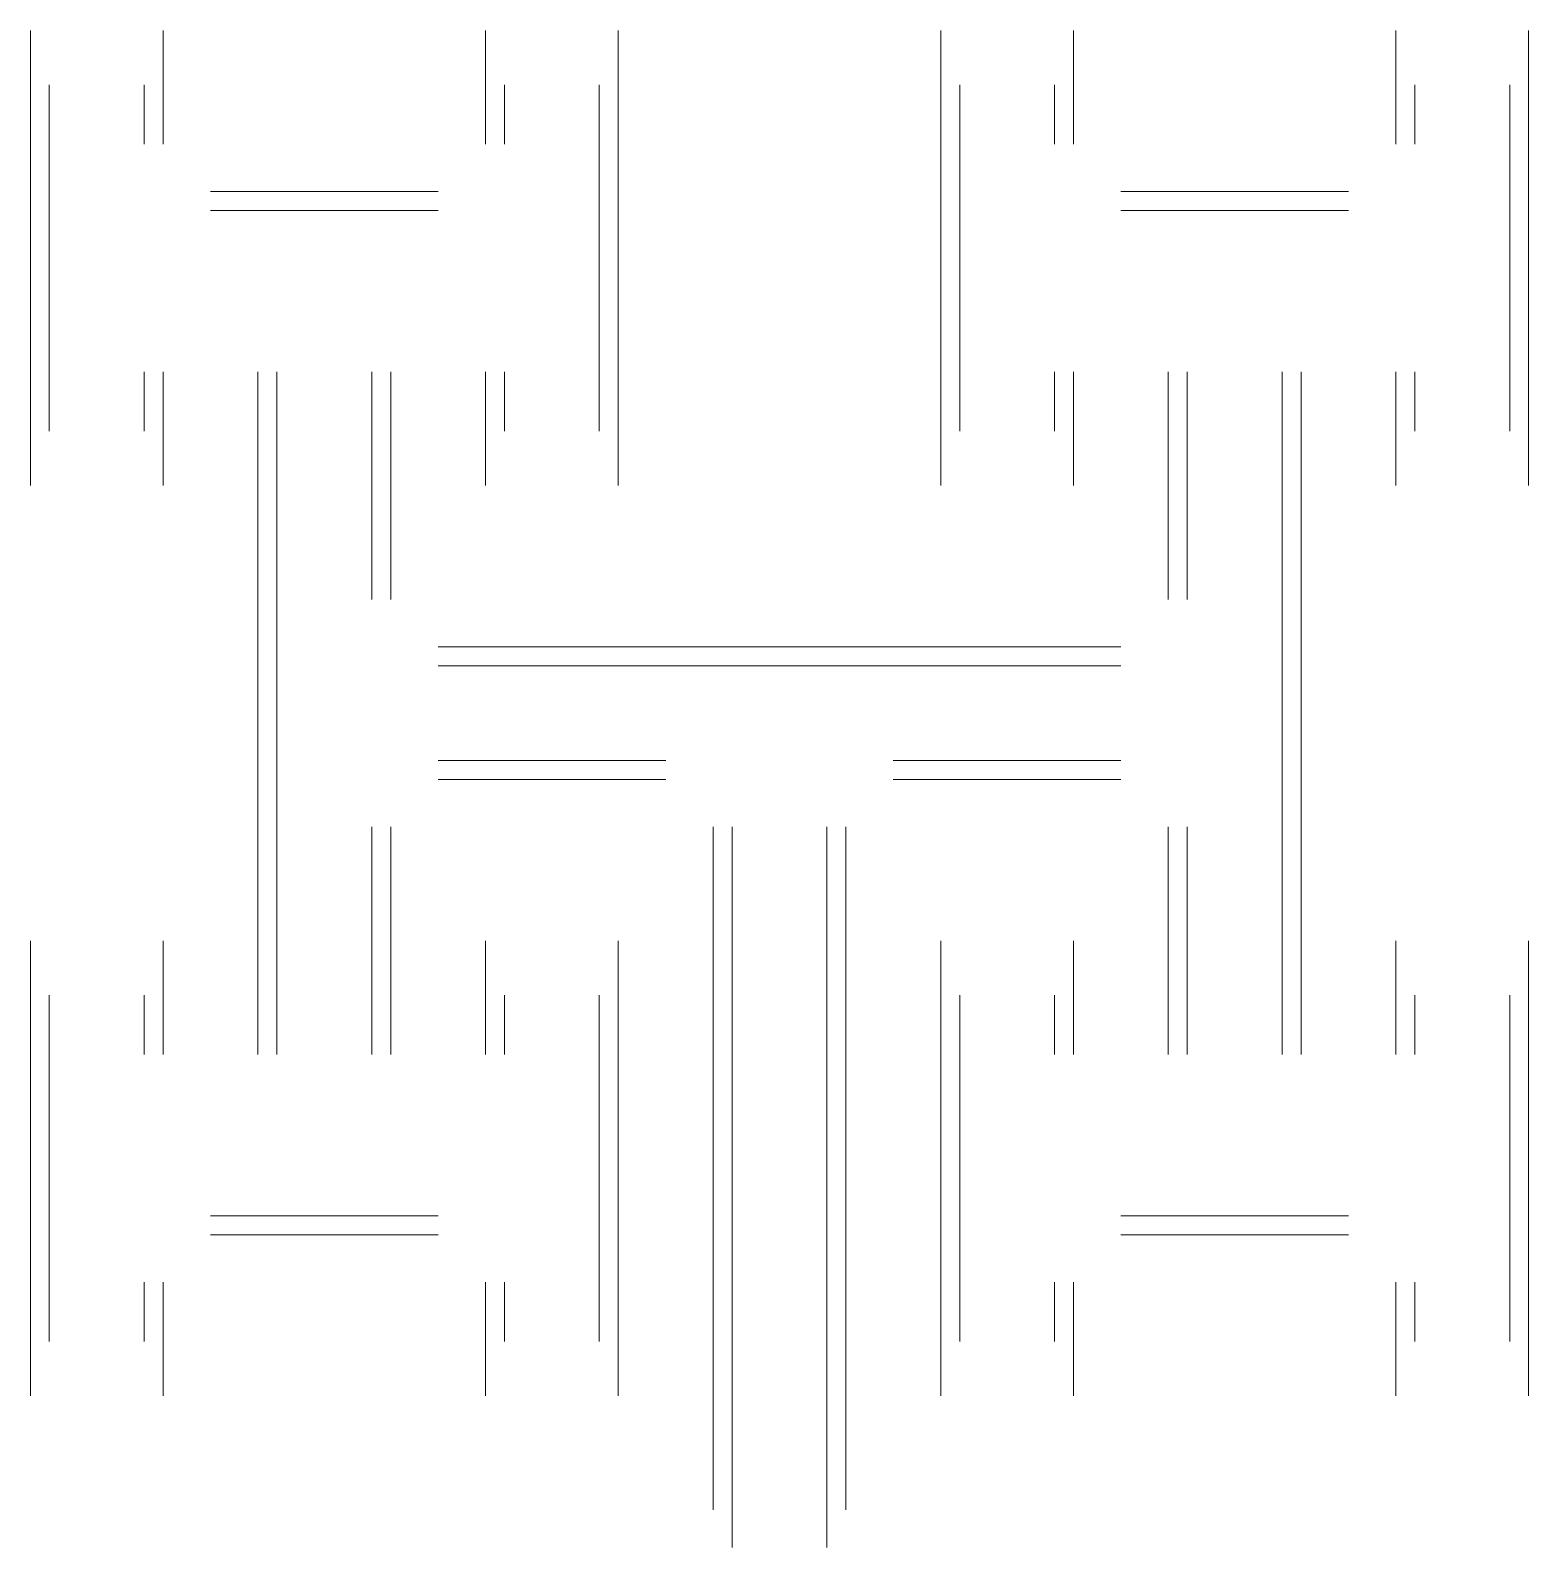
# Model space of a CAD drawing. Header units: millimetres. Extents: x -39.5 to 39.5, y -44 to 36.
import ezdxf

# ---------------------------------------------------------------- set-up
doc = ezdxf.new("R2010")
doc.units = ezdxf.units.MM
doc.layers.add('VectorLines_Heavy_0p003mm', color=1, linetype='CONTINUOUS', lineweight=0, true_color=0xff0000)

msp = doc.modelspace()

# ---------------------------------------------------------------- linework, layer by layer
at = {"layer": 'VectorLines_Heavy_0p003mm'}
for p, q in [((-39.5, 36), (-39.5, 12)), ((32.5, 36), (32.5, 30)), ((39.5, 36), (39.5, 12)), ((-32.5, 30), (-32.5, 36)), ((-15.5, 36), (-15.5, 30)), ((-8.5, 36), (-8.5, 12)), ((8.5, 36), (8.5, 12)), ((15.5, 30), (15.5, 36)), ((-38.5, 33.128), (-38.5, 14.872)), ((-33.5, 30), (-33.5, 33.128)), ((-14.5, 33.128), (-14.5, 30)), ((-9.5, 33.128), (-9.5, 14.872)), ((9.5, 33.128), (9.5, 14.872)), ((14.5, 30), (14.5, 33.128)), ((33.5, 33.128), (33.5, 30)), ((38.5, 33.128), (38.5, 14.872)), ((-18, 27.5), (-30, 27.5)), ((18, 27.5), (30, 27.5)), ((-18, 26.5), (-30, 26.5)), ((18, 26.5), (30, 26.5)), ((-33.5, 18), (-33.5, 14.872)), ((-32.5, 18), (-32.5, 12)), ((-27.5, -18), (-27.5, 18)), ((-26.5, -18), (-26.5, 18)), ((-21.5, 6), (-21.5, 18)), ((-20.5, 6), (-20.5, 18)), ((-15.5, 18), (-15.5, 12)), ((-14.5, 18), (-14.5, 14.872)), ((14.5, 18), (14.5, 14.872)), ((15.5, 18), (15.5, 12)), ((20.5, 6), (20.5, 18)), ((21.5, 6), (21.5, 18)), ((26.5, 18), (26.5, -18)), ((27.5, 18), (27.5, -18)), ((32.5, 18), (32.5, 12)), ((33.5, 18), (33.5, 14.872)), ((-18, 3.5), (18, 3.5)), ((-18, 2.5), (18, 2.5)), ((-18, -2.5), (-6, -2.5)), ((6, -2.5), (18, -2.5)), ((-18, -3.5), (-6, -3.5)), ((6, -3.5), (18, -3.5)), ((-21.5, -18), (-21.5, -6)), ((-20.5, -18), (-20.5, -6)), ((-3.5, -6), (-3.5, -42)), ((-2.5, -6), (-2.5, -44)), ((2.5, -6), (2.5, -44)), ((3.5, -6), (3.5, -42)), ((20.5, -6), (20.5, -18)), ((21.5, -6), (21.5, -18)), ((-39.5, -12), (-39.5, -36)), ((-32.5, -12), (-32.5, -18)), ((-15.5, -12), (-15.5, -18)), ((-8.5, -12), (-8.5, -36)), ((32.5, -12), (32.5, -18)), ((8.5, -12), (8.5, -36)), ((15.5, -12), (15.5, -18)), ((39.5, -12), (39.5, -36)), ((-38.5, -14.872), (-38.5, -33.128)), ((-33.5, -14.872), (-33.5, -18)), ((-14.5, -14.872), (-14.5, -18)), ((-9.5, -14.872), (-9.5, -33.128)), ((9.5, -14.872), (9.5, -33.128)), ((14.5, -14.872), (14.5, -18)), ((33.5, -14.872), (33.5, -18)), ((38.5, -14.872), (38.5, -33.128)), ((-18, -26.5), (-30, -26.5)), ((18, -26.5), (30, -26.5)), ((-18, -27.5), (-30, -27.5)), ((18, -27.5), (30, -27.5)), ((-33.5, -33.128), (-33.5, -30)), ((-32.5, -36), (-32.5, -30)), ((-15.5, -36), (-15.5, -30)), ((-14.5, -33.128), (-14.5, -30)), ((14.5, -30), (14.5, -33.128)), ((15.5, -30), (15.5, -36)), ((32.5, -30), (32.5, -36)), ((33.5, -30), (33.5, -33.128))]:
    msp.add_line(p, q, dxfattribs=at)

doc.saveas('drawing.dxf')
